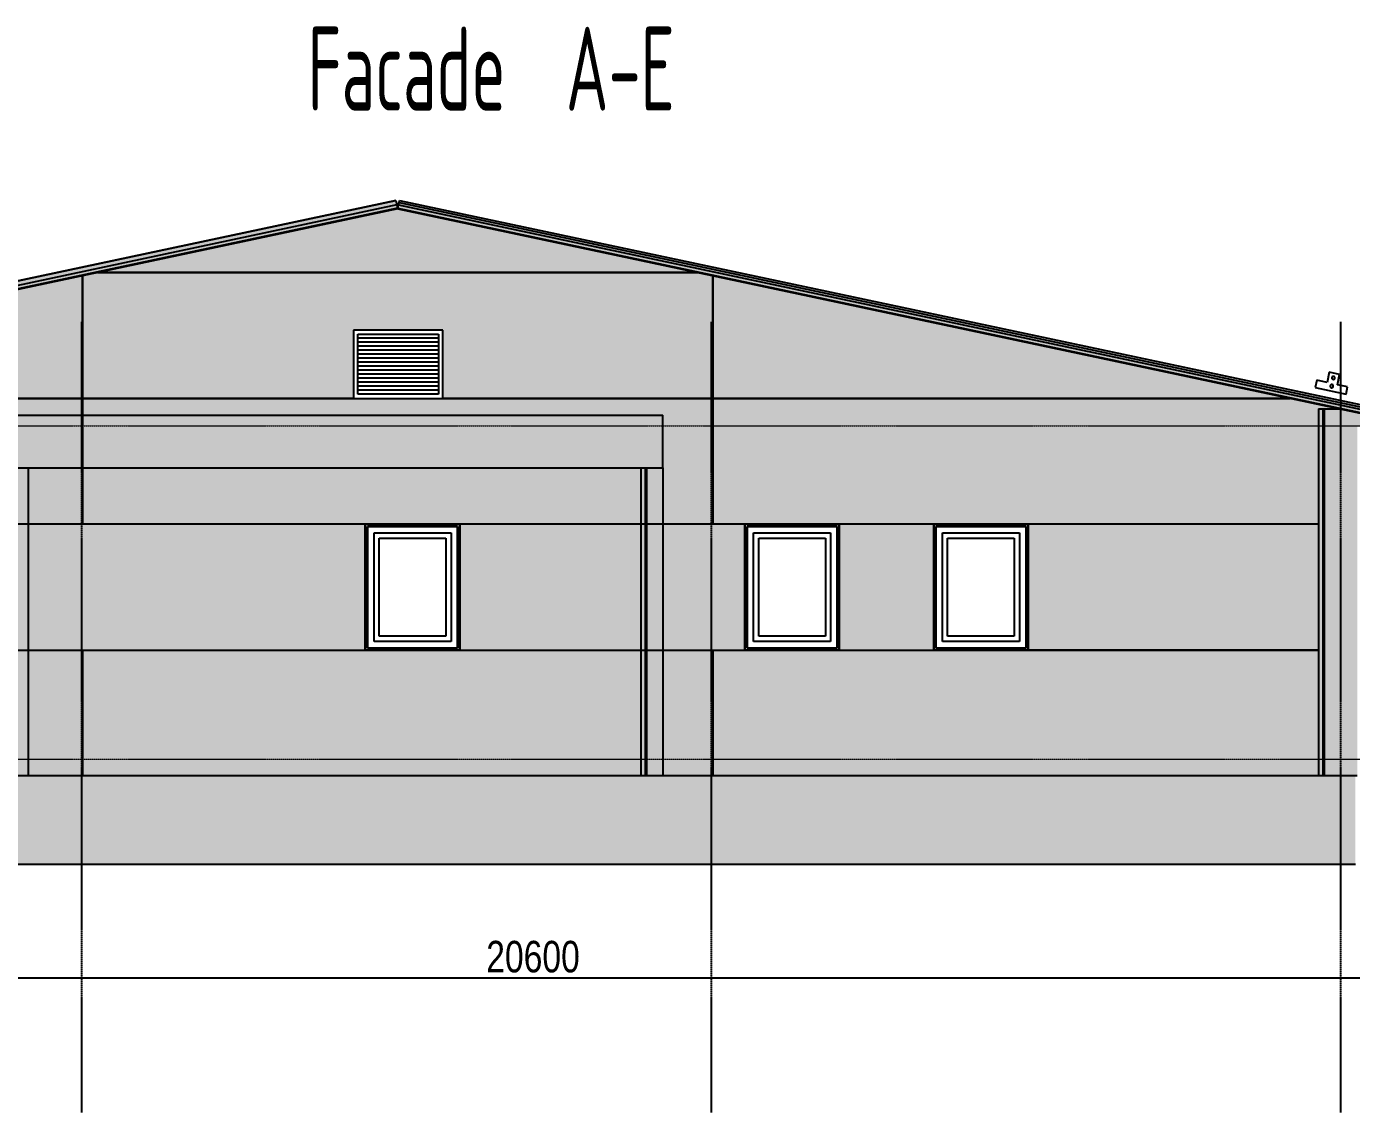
# Model space of a CAD drawing. Header units: millimetres. Extents: x 2162 to 93478, y -2737 to 52379.
# Drawn here: x 74233 to 86865, y 28058 to 38415 of the extents above; entities that cross this region are included whole.
import ezdxf

# ---------------------------------------------------------------- set-up
doc = ezdxf.new("R2010")
doc.units = ezdxf.units.MM
doc.linetypes.add('Штрихпунктир 15 х 2 х 2 мм', pattern=[19, 15, -2, 0, -2])
doc.linetypes.add('Штрихпунктирная', pattern=[30, 25, -2.25, 0.5, -2.25])
doc.layers.add('Axes', color=40, linetype='Штрихпунктирная')
doc.layers.add('Dimension', color=4, linetype='Continuous')
for name, color, linetype, lineweight in [('Level', 7, 'Continuous', 9), ('Text', 219, 'Continuous', 20), ('Windows', 4, 'Continuous', 30)]:
    doc.layers.add(name, color=color, linetype=linetype, lineweight=lineweight)
doc.styles.add('KOTE', font='romrust.shx', dxfattribs={"width": 0.8})
doc.styles.add('стиль1', font='cs_gost2304.shx', dxfattribs={"width": 0.8})
doc.dimstyles.new('ayala 100', dxfattribs={"dimscale": 50, "dimtxt": 6, "dimasz": 4.4, "dimexe": 3, "dimexo": 5, "dimgap": 1, "dimtad": 1, "dimtoh": 1, "dimdec": 0, "dimzin": 9, "dimdsep": 46, "dimtxsty": 'KOTE', "dimblk": 'ARCHTICK', "dimcen": 0, "dimdle": 3, "dimclrd": 4, "dimclre": 4, "dimclrt": 3, "dimadec": 0, "dimazin": 0, "dimtfac": 0.666667, "dimtdec": 0, "dimtix": 1, "dimtmove": 1, "dimatfit": 0, "dimfxl": 1, "dimtvp": 1, "dimtolj": 1, "dimarcsym": 0})

# ---------------------------------------------------------------- blocks, each defined once
blk = doc.blocks.new('_ArchTick')
at = {"color": 0, "linetype": 'ByBlock', "const_width": 0.15}
blk.add_lwpolyline([(-0.5, -0.5), (0.5, 0.5)], dxfattribs=at)
blk = doc.blocks.new('*D82')
at = {"layer": 'Defpoints', "color": 0, "transparency": 16777216}
for p in [(68762, 29759), (89362, 29759), (89362, 29343)]:
    blk.add_point(p, dxfattribs=at)
at = {"layer": 'Dimension', "color": 4, "lineweight": -2, "transparency": 16777216}
for p, q in [((68762, 29509), (68762, 29193)), ((89362, 29509), (89362, 29193)), ((68612, 29343), (89512, 29343))]:
    blk.add_line(p, q, dxfattribs=at)
at = {"layer": 'Dimension', "color": 4, "lineweight": -2, "transparency": 16777216, "xscale": 220, "yscale": 220, "zscale": 220, "rotation": 180}
blk.add_blockref('_ArchTick', (68762, 29343), dxfattribs=at)
at = {"layer": 'Dimension', "color": 4, "lineweight": -2, "transparency": 16777216, "xscale": 220, "yscale": 220, "zscale": 220}
blk.add_blockref('_ArchTick', (89362, 29343), dxfattribs=at)
at = {"layer": 'Dimension', "color": 3, "transparency": 16777216, "insert": (79062, 29543), "char_height": 300, "attachment_point": 5, "style": 'KOTE'}
blk.add_mtext('\\A1;20600', dxfattribs=at)

msp = doc.modelspace()

# ---------------------------------------------------------------- hatches: boundary and pattern name
at = {"true_color": 0x61993b}
h = msp.add_hatch(color=85, dxfattribs=at)
h.dxf.hatch_style = 1
h.paths.add_polyline_path([(70343.5, 35096.8), (77771.3, 36676.1), (77755.3, 36754.9), (69544.1, 35009.7), (68744.7, 34839.8), (68761.5, 34760.5)])
at = {"true_color": 0xecece7}
h = msp.add_hatch(color=254, dxfattribs=at)
h.dxf.hatch_style = 1
h.paths.add_polyline_path([(74767.2, 36037.1), (69265.4, 34867.7), (74767.2, 34867.7)])
h.paths.add_polyline_path([(77350.3, 35519.2), (78202.2, 35519.2), (78202.2, 34867.7), (80777.2, 34867.7), (80777.2, 36037.1), (80633.4, 36067.7), (74910.9, 36067.7), (74767.2, 36037.1), (74767.2, 34867.7), (77350.3, 34867.7)])
h.paths.add_polyline_path([(77772.2, 36675.8), (74910.9, 36067.7), (80633.4, 36067.7)])
h.paths.add_polyline_path([(80777.2, 36037.1), (80777.2, 34867.7), (86278.9, 34867.7)])
h.paths.add_polyline_path([(86278.9, 34867.7), (80777.2, 34867.7), (80777.2, 34607.7), (87502.2, 34607.7)])
h.paths.add_polyline_path([(86782.2, 34607.7), (80777.2, 34607.7), (80777.2, 33667.7), (81082.2, 33667.7), (81982.2, 33667.7), (82882.2, 33667.7), (83782.2, 33667.7), (83782.2, 32467.7), (82882.2, 32467.7), (81982.2, 32467.7), (81082.2, 32467.7), (80777.2, 32467.7), (80777.2, 31269.3), (86782.2, 31269.3)])
at = {"true_color": 0x61993b}
h = msp.add_hatch(color=85, dxfattribs=at)
h.dxf.hatch_style = 1
h.paths.add_polyline_path([(85200.8, 35096.8), (77773, 36676.1), (77789, 36754.9), (86000.2, 35009.7), (86799.6, 34839.8), (86782.8, 34760.5)])
at = {"true_color": 0xecece7}
h = msp.add_hatch(color=254, dxfattribs=at)
h.dxf.hatch_style = 1
h.paths.add_polyline_path([(80777.2, 34867.7), (78202.2, 34867.7), (77350.3, 34867.7), (74767.2, 34867.7), (74767.2, 34707.7), (80298.1, 34707.7), (80298.1, 34607.7), (80777.2, 34607.7)])
h.paths.add_polyline_path([(74767.2, 34867.7), (69265.4, 34867.7), (68794.9, 34767.7), (68939.2, 34767.7), (68954.2, 34767.7), (68994.2, 34767.7), (68994.2, 34607.7), (74048.1, 34607.7), (74048.1, 34707.7), (74767.2, 34707.7)])
h.paths.add_polyline_path([(71409.8, 31427.7), (68994.2, 31427.7), (68994.2, 31267.7), (71409.8, 31267.7)])
h.paths.add_polyline_path([(72609.5, 32467.7), (71182.2, 32467.7), (70282.2, 32467.7), (68994.2, 32467.7), (68994.2, 31427.7), (71409.8, 31427.7), (71409.8, 31627.7)])
h.paths.add_polyline_path([(70282.2, 33667.7), (68994.2, 33667.7), (68994.2, 32467.7), (70282.2, 32467.7)])
h.paths.add_polyline_path([(74048.1, 34207.7), (74048.1, 34607.7), (68994.2, 34607.7), (68994.2, 33667.7), (70282.2, 33667.7), (71182.2, 33667.7), (72907, 33667.7), (72907, 33727.7), (72566.6, 33727.7), (72526.6, 33727.7), (72526.6, 33805.1), (72526.1, 33806.1), (72505.6, 33806.1), (72495.6, 33786.6), (72495.6, 34030.7), (72505.1, 34049.2), (72526.6, 34049.2), (72547.1, 34009.1), (72547.3, 34009.1), (72567.3, 34048.2), (72587.3, 34048.2), (72607.3, 34009.1), (72735.8, 34009.1), (72755.8, 34048.2), (72775.8, 34048.2), (72795.8, 34009.1), (72797.3, 34009.1), (72817.3, 34048.2), (72837.3, 34048.2), (72857.3, 34009.1), (72985.8, 34009.1), (73005.8, 34048.2), (73025.1, 34048.2), (73025.1, 34049.2), (73046.6, 34049.2), (73057.2, 34028.4), (73067.3, 34048.2), (73087.3, 34048.2), (73107.3, 34048.2), (73127.3, 34009.1), (73235.8, 34009.1), (73255.8, 34048.2), (73275.8, 34048.2), (73295.8, 34048.2), (73306.6, 34027.2), (73317.3, 34048.2), (73337.3, 34048.2), (73357.3, 34048.2), (73377.3, 34009.1), (73485.8, 34009.1), (73505.8, 34048.2), (73525.8, 34048.2), (73545.8, 34048.2), (73556, 34028.4), (73567.1, 34050.2), (73567.1, 34049.2), (73588.1, 34049.2), (73607.3, 34048.2), (73627.3, 34009.1), (73755.8, 34009.1), (73775.8, 34048.2), (73795.8, 34048.2), (73815.8, 34009.1), (73817.3, 34009.1), (73837.3, 34048.2), (73857.3, 34048.2), (73877.3, 34009.1), (74005.8, 34009.1), (74025.8, 34048.2), (74048.1, 34048.2)])
h.paths.add_polyline_path([(72907, 33667.7), (71182.2, 33667.7), (71182.2, 32467.7), (72609.5, 32467.7), (72746.6, 32563.7), (72746.6, 32577.7), (72756.6, 32577.7), (72907, 32577.7)])
h.paths.add_polyline_path([(73886.6, 33667.7), (72996.6, 33667.7), (72996.6, 32577.7), (73886.6, 32577.7)])
at = {"true_color": 0x61993b}
h = msp.add_hatch(color=85, dxfattribs=at)
h.dxf.hatch_style = 1
h.paths.add_polyline_path([(86782.2, 34334.5), (86605.2, 34334.5), (86605.2, 31434.5), (86782.2, 31434.5)])
h.paths.add_polyline_path([(86590.2, 34334.5), (86550.2, 34334.5), (86550.2, 31434.5), (86590.2, 31434.5)])
h.paths.add_polyline_path([(86605.2, 34334.5), (86590.2, 34334.5), (86590.2, 31434.5), (86605.2, 31434.5)])
h.paths.add_polyline_path([(86782.2, 31434.5), (86605.2, 31434.5), (86605.2, 31269), (86782.2, 31269)])
h.paths.add_polyline_path([(86605.2, 31434.5), (86590.2, 31434.5), (86590.2, 31268.5), (86605.2, 31268.5)])
h.paths.add_polyline_path([(86590.2, 31434.5), (86550.2, 31434.5), (86550.2, 31268.8), (86590.2, 31268.8)])
h.paths.add_polyline_path([(86920.2, 31434.5), (86782.2, 31434.5), (86782.2, 31268), (86920.2, 31268)])
h.paths.add_polyline_path([(86920.2, 34334.5), (86782.2, 34334.5), (86782.2, 31434.5), (86920.2, 31434.5)])
h.paths.add_polyline_path([(86920.2, 34764.3), (86782.2, 34764.3), (86782.2, 34334.5), (86920.2, 34334.5)])
h.paths.add_polyline_path([(86782.2, 34765.2), (86605.2, 34765.2), (86605.2, 34334.5), (86782.2, 34334.5)])
h.paths.add_polyline_path([(86605.2, 34766.2), (86590.2, 34766.2), (86590.2, 34334.5), (86605.2, 34334.5)])
h.paths.add_polyline_path([(86590.2, 34765.9), (86550.2, 34765.9), (86550.2, 34334.5), (86590.2, 34334.5)])
h = msp.add_hatch(color=85, dxfattribs=at)
h.dxf.hatch_style = 1
h.paths.add_polyline_path([(86782.2, 34800.1), (86782.2, 34842.5), (87518.8, 34685.9), (87510.2, 34645.3)])
h.paths.add_polyline_path([(86782.2, 34766.8), (86782.2, 34800.1), (87510.2, 34645.3), (87503.4, 34613.5)])
h.paths.add_polyline_path([(86782.2, 34760.7), (86782.2, 34766.8), (87503.4, 34613.5), (87502.2, 34607.7)])
h = msp.add_hatch(color=85, dxfattribs=at)
h.dxf.hatch_style = 1
h.paths.add_polyline_path([(80298.1, 33667.7), (80148.1, 33667.7), (80148.1, 32467.7), (80298.1, 32467.7)])
h.paths.add_polyline_path([(80298.1, 34207.7), (80148.1, 34207.7), (80148.1, 33667.7), (80298.1, 33667.7)])
h.paths.add_polyline_path([(80133.1, 34207.7), (80093.1, 34207.7), (80093.1, 33667.7), (80133.1, 33667.7)])
h.paths.add_polyline_path([(80148.1, 34207.7), (80133.1, 34207.7), (80133.1, 33667.7), (80148.1, 33667.7)])
h.paths.add_polyline_path([(80133.1, 33667.7), (80093.1, 33667.7), (80093.1, 32467.7), (80133.1, 32467.7)])
h.paths.add_polyline_path([(80148.1, 33667.7), (80133.1, 33667.7), (80133.1, 32467.7), (80148.1, 32467.7)])
h.paths.add_polyline_path([(80298.1, 32467.7), (80148.1, 32467.7), (80148.1, 31427.7), (80298.1, 31427.7)])
h.paths.add_polyline_path([(80148.1, 32467.7), (80133.1, 32467.7), (80133.1, 31427.7), (80148.1, 31427.7)])
h.paths.add_polyline_path([(80133.1, 32467.7), (80093.1, 32467.7), (80093.1, 31427.7), (80133.1, 31427.7)])
h.paths.add_polyline_path([(80298.1, 31427.7), (80148.1, 31427.7), (80148.1, 31267.7), (80298.1, 31267.7)])
h.paths.add_polyline_path([(80148.1, 31427.7), (80133.1, 31427.7), (80133.1, 31267.7), (80148.1, 31267.7)])
h.paths.add_polyline_path([(80133.1, 31427.7), (80093.1, 31427.7), (80093.1, 31267.7), (80133.1, 31267.7)])
h.paths.add_polyline_path([(74253.1, 34207.7), (74213.1, 34207.7), (74213.1, 33667.7), (74253.1, 33667.7)])
h.paths.add_polyline_path([(74213.1, 34207.7), (74198.1, 34207.7), (74198.1, 33667.7), (74213.1, 33667.7)])
h.paths.add_polyline_path([(74198.1, 34207.7), (74048.1, 34207.7), (74048.1, 33667.7), (74198.1, 33667.7)])
h.paths.add_polyline_path([(74253.1, 33667.7), (74213.1, 33667.7), (74213.1, 32467.7), (74253.1, 32467.7)])
h.paths.add_polyline_path([(74213.1, 33667.7), (74198.1, 33667.7), (74198.1, 32467.7), (74213.1, 32467.7)])
h.paths.add_polyline_path([(74198.1, 33667.7), (74048.1, 33667.7), (74048.1, 32467.7), (74198.1, 32467.7)])
h.paths.add_polyline_path([(74198.1, 32467.7), (74048.1, 32467.7), (74048.1, 31427.7), (74198.1, 31427.7)])
h.paths.add_polyline_path([(74253.1, 32467.7), (74213.1, 32467.7), (74213.1, 31427.7), (74253.1, 31427.7)])
h.paths.add_polyline_path([(74213.1, 32467.7), (74198.1, 32467.7), (74198.1, 31427.7), (74213.1, 31427.7)])
h.paths.add_polyline_path([(74253.1, 31427.7), (74213.1, 31427.7), (74213.1, 31267.7), (74253.1, 31267.7)])
h.paths.add_polyline_path([(74213.1, 31427.7), (74198.1, 31427.7), (74198.1, 31267.7), (74213.1, 31267.7)])
h.paths.add_polyline_path([(74198.1, 31427.7), (74048.1, 31427.7), (74048.1, 31267.7), (74198.1, 31267.7)])
h.paths.add_polyline_path([(74767.2, 34607.7), (74048.1, 34607.7), (74048.1, 34207.7), (74767.2, 34207.7)])
h.paths.add_polyline_path([(80298.1, 34707.7), (74767.2, 34707.7), (74767.2, 34607.7), (80298.1, 34607.7)])
h.paths.add_polyline_path([(74767.2, 34707.7), (74048.1, 34707.7), (74048.1, 34607.7), (74767.2, 34607.7)])
h.paths.add_polyline_path([(80298.1, 34607.7), (74767.2, 34607.7), (74767.2, 34207.7), (80298.1, 34207.7)])
at = {"true_color": 0xecece7}
h = msp.add_hatch(color=254, dxfattribs=at)
h.dxf.hatch_style = 1
h.paths.add_polyline_path([(82882.2, 33667.7), (81982.2, 33667.7), (81982.2, 32467.7), (82882.2, 32467.7)])
h.paths.add_polyline_path([(81082.2, 33667.7), (80777.2, 33667.7), (80777.2, 32467.7), (81082.2, 32467.7)])
h.paths.add_polyline_path([(80777.2, 33667.7), (80298.1, 33667.7), (80298.1, 32467.7), (80777.2, 32467.7)])
h.paths.add_polyline_path([(80777.2, 32467.7), (80298.1, 32467.7), (80298.1, 31427.7), (80777.2, 31427.7)])
h.paths.add_polyline_path([(80777.2, 31427.7), (80298.1, 31427.7), (80298.1, 31267.7), (80777.2, 31267.7)])
h.paths.add_polyline_path([(80777.2, 34607.7), (80298.1, 34607.7), (80298.1, 34207.7), (80298.1, 33667.7), (80777.2, 33667.7)])
h.paths.add_polyline_path([(80093.1, 33667.7), (79582.2, 33667.7), (78682.2, 33667.7), (78363.1, 33667.7), (78363.1, 32467.7), (78682.2, 32467.7), (79582.2, 32467.7), (80093.1, 32467.7)])
h.paths.add_polyline_path([(80093.1, 34207.7), (74767.2, 34207.7), (74767.2, 33667.7), (75982.2, 33667.7), (76882.2, 33667.7), (78682.2, 33667.7), (79582.2, 33667.7), (80093.1, 33667.7)])
h.paths.add_polyline_path([(77463.1, 33667.7), (76882.2, 33667.7), (75982.2, 33667.7), (74767.2, 33667.7), (74767.2, 32467.7), (75982.2, 32467.7), (76882.2, 32467.7), (77463.1, 32467.7)])
h.paths.add_polyline_path([(74767.2, 34207.7), (74253.1, 34207.7), (74253.1, 33667.7), (74767.2, 33667.7)])
h.paths.add_polyline_path([(74767.2, 33667.7), (74253.1, 33667.7), (74253.1, 32467.7), (74767.2, 32467.7)])
h.paths.add_polyline_path([(80093.1, 32467.7), (79582.2, 32467.7), (78682.2, 32467.7), (76882.2, 32467.7), (75982.2, 32467.7), (74767.2, 32467.7), (74767.2, 31427.7), (80093.1, 31427.7)])
h.paths.add_polyline_path([(74767.2, 32467.7), (74253.1, 32467.7), (74253.1, 31427.7), (74767.2, 31427.7)])
h.paths.add_polyline_path([(74767.2, 31427.7), (74253.1, 31427.7), (74253.1, 31267.7), (74767.2, 31267.7)])
h.paths.add_polyline_path([(80093.1, 31427.7), (74767.2, 31427.7), (74767.2, 31267.7), (80093.1, 31267.7)])
at = {"true_color": 0x61993b}
h = msp.add_hatch(color=85, dxfattribs=at)
h.dxf.hatch_style = 1
h.paths.add_polyline_path([(71409.8, 31267.7), (68994.2, 31267.7), (68954.2, 31267.7), (68939.2, 31267.7), (68762.2, 31267.7), (68762.2, 30427.7), (71409.8, 30427.7)])
h.paths.add_polyline_path([(68762.2, 31267.7), (68642.2, 31267.7), (68642.2, 30427.7), (68762.2, 30427.7)])
h.paths.add_polyline_path([(72999.1, 31203.7), (72994.1, 31203.7), (72994.1, 31203.8), (72944.2, 31253.7), (72929.1, 31253.7), (72826.6, 31257.7), (72826.6, 31229.3), (72826.6, 31225.3), (72826.6, 31222.1), (72826.6, 31213.1), (72826.6, 31210.2), (72826.6, 31206.8), (71713.9, 30427.7), (73007.4, 30427.7), (72999.1, 30457.7)])
h.paths.add_polyline_path([(73859.1, 31203.7), (73854.1, 31203.7), (73854.1, 31203.8), (73804.2, 31253.7), (73789.1, 31253.7), (73179.1, 31256.2), (73179.1, 31253.7), (73164, 31253.7), (73114.1, 31203.8), (73114.1, 31203.7), (73109.1, 30457.7), (73100.9, 30427.7), (73867.4, 30427.7), (73859.1, 30457.7)])
h.paths.add_polyline_path([(74767.2, 31267.7), (74056.6, 31267.7), (74056.6, 31262.7), (74056.6, 31259.7), (74056.6, 31257.7), (74039.1, 31257.7), (74039.1, 31253.7), (74024, 31253.7), (73974.1, 31203.8), (73974.1, 31203.7), (73969.1, 30457.7), (73960.9, 30427.7), (74767.2, 30427.7)])
h.paths.add_polyline_path([(80777.2, 31267.7), (74767.2, 31267.7), (74767.2, 30427.7), (80777.2, 30427.7)])
h = msp.add_hatch(color=85, dxfattribs=at)
h.dxf.hatch_style = 1
h.paths.add_polyline_path([(80777.2, 31267.7), (80777.2, 30427.7), (86782.2, 30427.7), (86782.2, 31267.7), (86605.2, 31267.7), (86590.2, 31267.7), (86550.2, 31267.7)])
h = msp.add_hatch(color=85, dxfattribs=at)
h.dxf.hatch_style = 1
h.paths.add_polyline_path([(86902.2, 31267.7), (86782.2, 31267.7), (86782.2, 30427.7), (86902.2, 30427.7)])

# ---------------------------------------------------------------- linework, layer by layer
for p, q in [((77755.3, 36755.1), (68025.3, 34686.9)), ((68025.5, 34685.9), (77755.5, 36754.1)), ((77764.1, 36713.5), (68034.1, 34645.3)), ((77770.9, 36681.7), (68040.9, 34613.5)), ((77772.2, 36675.8), (68042.2, 34607.7)), ((77755.5, 36754.1), (77764.1, 36713.5)), ((77764.1, 36713.5), (77770.9, 36681.7)), ((77770.9, 36681.7), (77772.2, 36675.8)), ((77772.2, 36707.7), (77778.9, 36707.7)), ((77772.2, 36675.8), (77773.5, 36682.2)), ((77772.2, 36675.8), (87502.2, 34607.7)), ((77773.5, 36682.2), (77780.3, 36714.2)), ((77773.5, 36682.2), (87503.5, 34614)), ((77780.3, 36714.2), (77785, 36736.2)), ((77780.3, 36714.2), (87510.3, 34646)), ((77785, 36736.2), (77785.1, 36736.5)), ((77785, 36736.2), (87515, 34668)), ((77785.1, 36736.5), (77789, 36755.1)), ((77785.1, 36736.5), (87515.1, 34668.4)), ((77789, 36755.1), (87519, 34686.9)), ((74767.2, 34867.7), (74767.2, 36037.1)), ((74767.2, 36037.1), (74767.2, 34867.7)), ((80633.4, 36067.7), (74910.9, 36067.7)), ((74910.9, 36067.7), (80633.4, 36067.7)), ((80777.2, 34867.7), (80777.2, 36037.1)), ((80777.2, 36037.1), (80777.2, 34867.7)), ((69265.4, 34867.7), (74767.2, 34867.7)), ((74767.2, 34867.7), (69265.4, 34867.7)), ((74767.2, 33667.7), (74767.2, 34867.7)), ((74767.2, 34867.7), (77350.3, 34867.7)), ((74767.2, 34867.7), (74767.2, 33667.7)), ((77350.3, 34867.7), (74767.2, 34867.7)), ((78202.2, 34867.7), (80777.2, 34867.7)), ((80777.2, 34867.7), (78202.2, 34867.7)), ((86278.9, 34867.7), (80777.2, 34867.7)), ((80777.2, 33667.7), (80777.2, 34867.7)), ((80777.2, 34867.7), (86278.9, 34867.7)), ((80777.2, 34867.7), (80777.2, 33667.7)), ((86590.2, 34767.7), (86590.2, 31267.7)), ((86605.2, 34767.7), (86605.2, 31267.7)), ((74048.1, 34707.7), (80298.1, 34707.7)), ((80298.1, 34207.7), (80298.1, 34707.7)), ((74048.1, 34207.7), (80298.1, 34207.7)), ((74253.1, 31267.7), (74253.1, 34207.7)), ((80093.1, 31267.7), (80093.1, 34207.7)), ((80133.1, 31267.7), (80133.1, 34207.7)), ((80148.1, 31267.7), (80148.1, 34207.7)), ((80298.1, 34207.7), (80298.1, 31267.7)), ((75982.2, 33667.7), (71182.2, 33667.7)), ((74767.2, 33667.7), (71182.2, 33667.7)), ((75982.2, 33667.7), (74767.2, 33667.7)), ((76882.2, 33667.7), (75982.2, 33667.7)), ((78682.2, 33667.7), (76882.2, 33667.7)), ((78682.2, 33667.7), (76882.2, 33667.7)), ((77463.1, 33667.7), (77463.1, 32467.7)), ((78363.1, 32467.7), (78363.1, 33667.7)), ((79582.2, 33667.7), (78682.2, 33667.7)), ((81082.2, 33667.7), (79582.2, 33667.7)), ((80777.2, 33667.7), (79582.2, 33667.7)), ((81082.2, 33667.7), (80777.2, 33667.7)), ((81082.2, 33667.7), (81082.2, 32467.7)), ((81982.2, 33667.7), (81082.2, 33667.7)), ((81982.2, 32467.7), (81982.2, 33667.7)), ((82882.2, 33667.7), (81982.2, 33667.7)), ((82882.2, 33667.7), (81982.2, 33667.7)), ((82882.2, 33667.7), (82882.2, 32467.7)), ((83782.2, 33667.7), (82882.2, 33667.7)), ((83782.2, 32467.7), (83782.2, 33667.7)), ((86550.2, 33667.7), (83782.2, 33667.7)), ((86550.2, 33667.7), (83782.2, 33667.7)), ((71182.2, 32467.7), (75982.2, 32467.7)), ((71182.2, 32467.7), (74767.2, 32467.7)), ((74767.2, 32467.7), (74767.2, 31267.7)), ((74767.2, 31267.7), (74767.2, 32467.7)), ((74767.2, 32467.7), (75982.2, 32467.7)), ((75982.2, 32467.7), (76882.2, 32467.7)), ((76882.2, 32467.7), (78682.2, 32467.7)), ((76882.2, 32467.7), (78682.2, 32467.7)), ((78682.2, 32467.7), (79582.2, 32467.7)), ((79582.2, 32467.7), (81082.2, 32467.7)), ((79582.2, 32467.7), (80777.2, 32467.7)), ((80777.2, 31267.7), (80777.2, 32467.7)), ((80777.2, 32467.7), (81082.2, 32467.7)), ((80777.2, 32467.7), (80777.2, 31267.7)), ((81082.2, 32467.7), (81982.2, 32467.7)), ((81982.2, 32467.7), (82882.2, 32467.7)), ((81982.2, 32467.7), (82882.2, 32467.7)), ((82882.2, 32467.7), (83782.2, 32467.7)), ((86550.2, 32467.7), (83782.2, 32467.7)), ((83782.2, 32467.7), (86550.2, 32467.7)), ((86550.2, 31267.7), (68994.2, 31267.7)), ((68642.2, 30427.7), (86902.2, 30427.7))]:
    msp.add_line(p, q)
at = {"color": 0}
for p, q in [((78202.2, 35519.2), (77350.3, 35519.2)), ((77350.3, 35519.2), (77350.3, 34867.7)), ((78202.2, 34867.7), (78202.2, 35519.2)), ((77390.3, 34907.7), (77390.3, 35479.2)), ((77390.3, 35479.2), (78162.2, 35479.2)), ((78162.2, 35441.1), (77390.3, 35441.1)), ((78162.2, 35403), (77390.3, 35403)), ((78162.2, 35479.2), (78162.2, 34907.7)), ((78162.2, 35364.9), (77390.3, 35364.9)), ((78162.2, 35326.8), (77390.3, 35326.8)), ((78162.2, 35288.7), (77390.3, 35288.7)), ((78162.2, 35250.6), (77390.3, 35250.6)), ((78162.2, 35212.5), (77390.3, 35212.5)), ((78162.2, 35174.4), (77390.3, 35174.4)), ((78162.2, 35136.3), (77390.3, 35136.3)), ((86652.9, 35117.8), (86632.1, 35020)), ((86750.7, 35097), (86652.9, 35117.8)), ((78162.2, 35098.2), (77390.3, 35098.2)), ((78162.2, 35060.1), (77390.3, 35060.1)), ((78162.2, 35022), (77390.3, 35022)), ((86534.3, 35040.8), (86519.7, 34972.3)), ((86632.1, 35020), (86534.3, 35040.8)), ((86729.9, 34999.2), (86750.7, 35097)), ((86827.7, 34978.4), (86729.9, 34999.2)), ((77350.3, 34867.7), (78202.2, 34867.7)), ((78162.2, 34983.9), (77390.3, 34983.9)), ((78162.2, 34945.8), (77390.3, 34945.8)), ((78162.2, 34907.7), (77390.3, 34907.7)), ((86519.7, 34972.3), (86813.2, 34909.9)), ((86813.2, 34909.9), (86827.7, 34978.4)), ((86550.2, 34767.7), (86590.2, 34767.7)), ((86550.2, 34767.7), (86550.2, 31267.7)), ((86590.2, 34767.7), (86605.2, 34767.7)), ((86605.2, 34767.7), (86749.4, 34767.7)), ((77483.1, 32487.7), (77483.1, 33647.7)), ((78343.1, 33647.7), (77483.1, 33647.7)), ((78343.1, 32487.7), (78343.1, 33647.7)), ((81102.2, 32487.7), (81102.2, 33647.7)), ((81962.2, 33647.7), (81102.2, 33647.7)), ((81962.2, 32487.7), (81962.2, 33647.7)), ((82902.2, 32487.7), (82902.2, 33647.7)), ((83762.2, 33647.7), (82902.2, 33647.7)), ((83762.2, 32487.7), (83762.2, 33647.7)), ((77546.1, 33584.7), (78280.1, 33584.7)), ((77546.1, 32550.7), (77546.1, 33584.7)), ((77595.1, 32599.7), (77595.1, 33535.7)), ((77595.1, 33535.7), (78231.1, 33535.7)), ((78231.1, 33535.7), (78231.1, 32599.7)), ((78280.1, 33584.7), (78280.1, 32550.7)), ((81165.2, 33584.7), (81899.2, 33584.7)), ((81165.2, 32550.7), (81165.2, 33584.7)), ((81214.2, 32599.7), (81214.2, 33535.7)), ((81214.2, 33535.7), (81850.2, 33535.7)), ((81850.2, 33535.7), (81850.2, 32599.7)), ((81899.2, 33584.7), (81899.2, 32550.7)), ((82965.2, 33584.7), (83699.2, 33584.7)), ((82965.2, 32550.7), (82965.2, 33584.7)), ((83014.2, 32599.7), (83014.2, 33535.7)), ((83014.2, 33535.7), (83650.2, 33535.7)), ((83650.2, 33535.7), (83650.2, 32599.7)), ((83699.2, 33584.7), (83699.2, 32550.7)), ((78231.1, 32599.7), (77595.1, 32599.7)), ((81850.2, 32599.7), (81214.2, 32599.7)), ((83650.2, 32599.7), (83014.2, 32599.7)), ((78343.1, 32487.7), (77483.1, 32487.7)), ((78280.1, 32550.7), (77546.1, 32550.7)), ((81962.2, 32487.7), (81102.2, 32487.7)), ((81899.2, 32550.7), (81165.2, 32550.7)), ((83762.2, 32487.7), (82902.2, 32487.7)), ((83699.2, 32550.7), (82965.2, 32550.7)), ((86590.2, 31267.7), (86550.2, 31267.7)), ((86605.2, 31267.7), (86590.2, 31267.7)), ((86920.2, 31267.7), (86605.2, 31267.7))]:
    msp.add_line(p, q, dxfattribs=at)
for centre, start, end in [((86675.8, 34985.1), 348, 168), ((86675.8, 34985.1), 108, 168), ((86675.8, 34985.1), 63, 93), ((86692.4, 35063.4), 168, 228), ((86692.4, 35063.4), 168, 348), ((86692.4, 35063.4), 348, 168), ((86692.4, 35063.4), 108, 168), ((86692.4, 35063.4), 243, 273), ((86675.8, 34985.1), 348, 48), ((86692.4, 35063.4), 63, 93), ((86692.4, 35063.4), 288, 348), ((86692.4, 35063.4), 348, 48), ((86675.8, 34985.1), 168, 228), ((86675.8, 34985.1), 168, 348), ((86675.8, 34985.1), 243, 273), ((86675.8, 34985.1), 288, 348)]:
    msp.add_arc(centre, 15, start, end, dxfattribs=at)
at = {"layer": 'Axes', "linetype": 'Штрихпунктир 15 х 2 х 2 мм'}
for p, q in [((74762.2, 28058.5), (74762.2, 35599.1)), ((80762.2, 28058.5), (80762.2, 35599.1)), ((86762.2, 28058.5), (86762.2, 35599.1))]:
    msp.add_line(p, q, dxfattribs=at)
at = {"layer": 'Level', "linetype": 'Штрихпунктир 15 х 2 х 2 мм'}
for p, q in [((68994.2, 34607.7), (87809.3, 34607.7)), ((68994.2, 31427.7), (89846.8, 31427.7))]:
    msp.add_line(p, q, dxfattribs=at)
at = {"layer": 'Windows', "color": 7}
for p, q in [((77463.1, 33667.7), (77463.1, 32467.7)), ((78363.1, 33667.7), (77463.1, 33667.7)), ((77483.1, 32487.7), (77483.1, 33647.7)), ((77483.1, 33647.7), (78343.1, 33647.7)), ((78343.1, 33647.7), (78343.1, 32487.7)), ((78363.1, 33667.7), (78363.1, 32467.7)), ((81082.2, 33667.7), (81082.2, 32467.7)), ((81982.2, 33667.7), (81082.2, 33667.7)), ((81102.2, 32487.7), (81102.2, 33647.7)), ((81102.2, 33647.7), (81962.2, 33647.7)), ((81962.2, 33647.7), (81962.2, 32487.7)), ((81982.2, 33667.7), (81982.2, 32467.7)), ((82882.2, 33667.7), (82882.2, 32467.7)), ((83782.2, 33667.7), (82882.2, 33667.7)), ((82902.2, 32487.7), (82902.2, 33647.7)), ((82902.2, 33647.7), (83762.2, 33647.7)), ((83762.2, 33647.7), (83762.2, 32487.7)), ((83782.2, 33667.7), (83782.2, 32467.7)), ((77463.1, 32467.7), (78363.1, 32467.7)), ((78343.1, 32487.7), (77483.1, 32487.7)), ((81082.2, 32467.7), (81982.2, 32467.7)), ((81962.2, 32487.7), (81102.2, 32487.7)), ((82882.2, 32467.7), (83782.2, 32467.7)), ((83762.2, 32487.7), (82902.2, 32487.7))]:
    msp.add_line(p, q, dxfattribs=at)

# ---------------------------------------------------------------- texts
at = {"layer": 'Text', "style": 'стиль1', "width": 0.7}
msp.add_text('Facade  A-E', height=800, dxfattribs=at).set_placement((76913.8, 37612.1))

# ---------------------------------------------------------------- dimensions: what is measured, and where the dimension line sits
at = {"layer": 'Dimension'}
dim = msp.add_linear_dim(base=(89362.2, 29342.6), p1=(68762.2, 29759.1), p2=(89362.2, 29759.1), dimstyle='ayala 100', dxfattribs=at)
dim.commit()
dim.dimension.update_dxf_attribs({"geometry": '*D82', "text_midpoint": (79062.2, 29542.6)})

doc.saveas('drawing.dxf')
